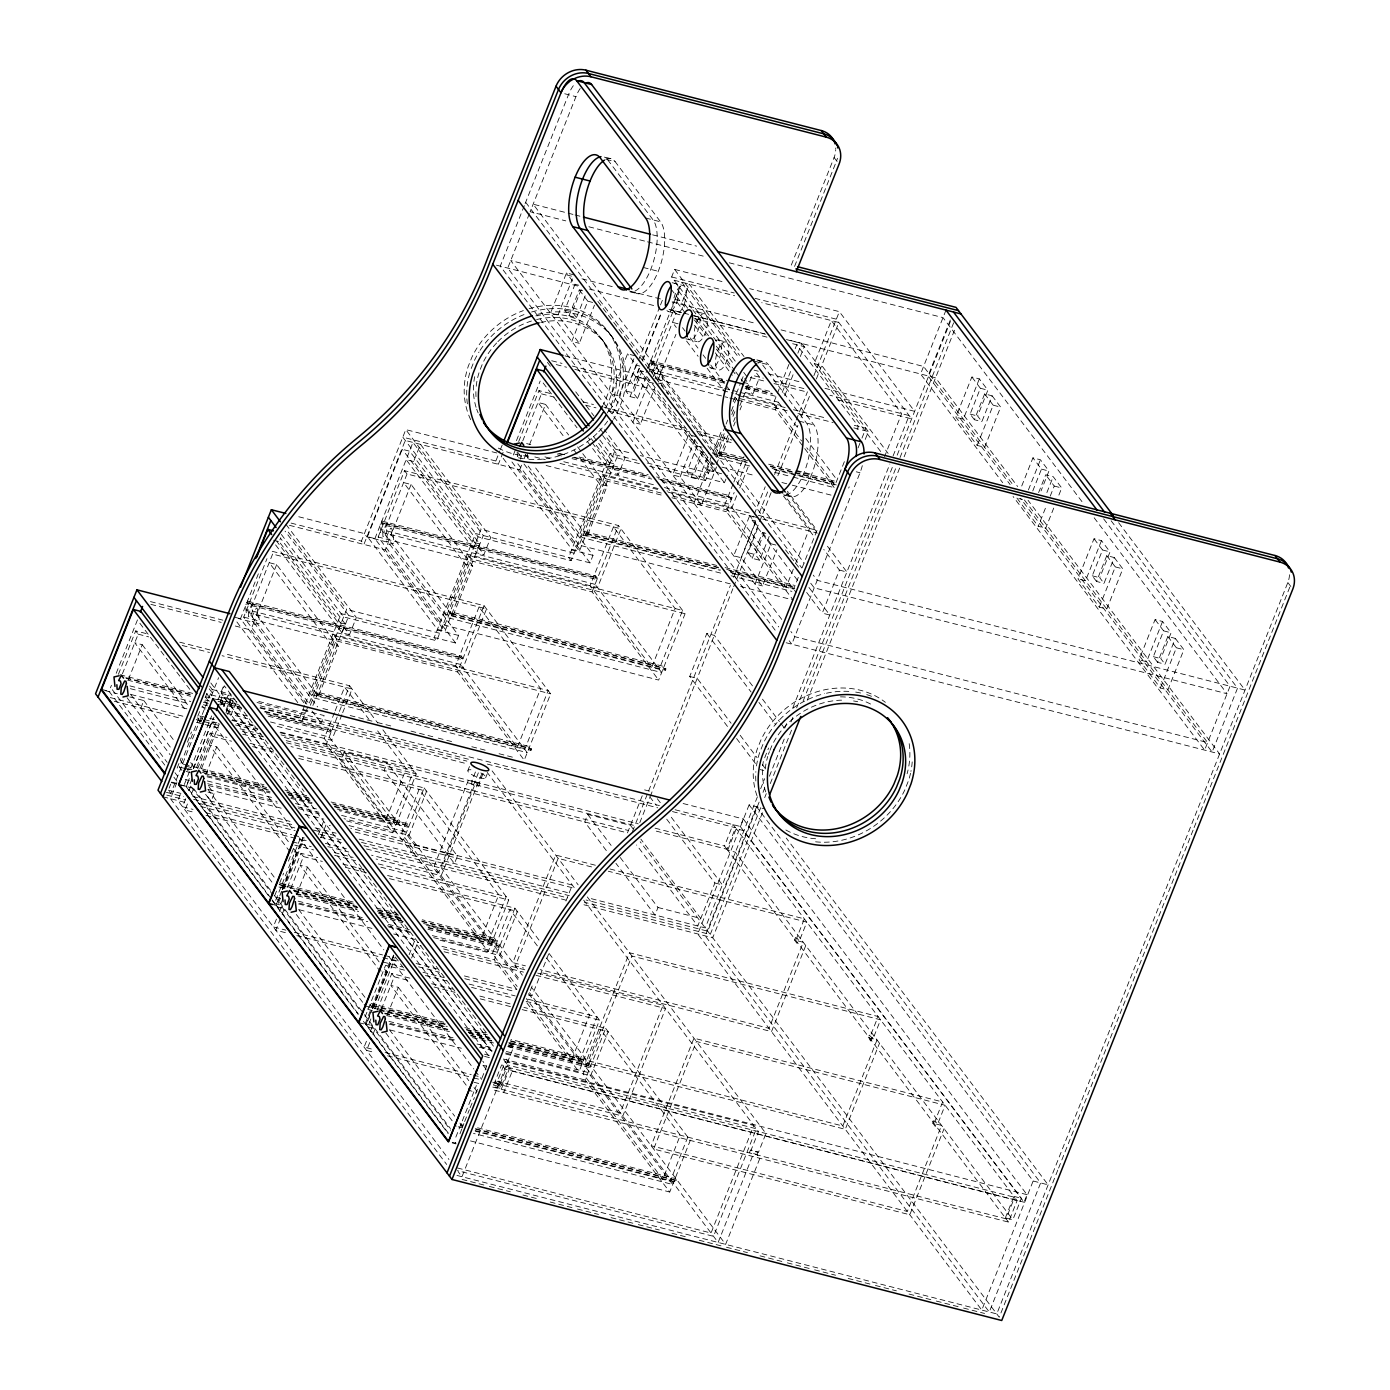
<?xml version="1.0" encoding="UTF-8"?>
<svg xmlns="http://www.w3.org/2000/svg" width="1390" height="1390" viewBox="0 0 1390 1390"><rect width="100%" height="100%" fill="white"/><g stroke="black" fill="none" stroke-linecap="round" stroke-linejoin="round"><path stroke-width="0.75" stroke-dasharray="5 3.75" d="M248.323 612.156L248.532 616.691L250.304 616.743L252.493 611.2L251.885 608.507L250.078 607.986L252.824 602.652L254.995 605.536M382.737 532.057L382.962 536.575L384.735 536.627L386.924 531.102L386.316 528.391L384.509 527.887L387.254 522.553L389.426 525.437M517.167 451.941L517.393 456.476L519.148 456.528M660.198 374.536L661.136 370.47L660.615 368.315L659.346 368.107L654.968 378.931M520.572 459.082L521.511 455.138M164.802 765.125L109.046 691.299L111.426 685.305M116.204 673.316L137.662 619.401M118.428 674.272L135.699 630.886L148.278 634.118M122.407 673.803L138.183 634.17L135.699 630.886M128.349 679.606L142.232 644.699L134.761 642.771L186.121 710.794M140.824 708.066L143.813 700.543L129.548 696.876M209.612 686.069L212.201 689.492L170.831 793.481L168.346 790.18L170.744 784.151M177.138 768.114L181.134 758.036M187.476 742.156L191.525 731.922M197.797 716.197L200.977 708.205M205.129 697.763L206.728 693.732L235.674 701.168M214.494 719.551L199.812 715.798L179.414 767.072L189.891 769.747M304.01 702.853L240.487 618.724L259.461 571.047M176.86 782.553L170.449 798.694L446.676 1164.455M200.942 722.053L203.357 716.006M211.384 695.834L218.595 677.677M334.243 635.682L548.164 690.569L524.76 749.366L310.839 694.496L334.243 635.682L336.728 638.983L310.335 705.303L243.719 617.108L267.002 558.624M286.027 524.447L356.344 617.525L349.481 634.744L279.182 541.648L280.711 537.826M180.335 794.559L177.937 800.605L448.953 1159.486M184.349 784.464L211.645 715.902M218.056 699.761L224.485 683.637M491.991 1051.778L221.305 693.349L224.311 685.809L304.08 791.449M189.318 778.504L186.104 786.584L270.841 898.774M193.279 768.566L213.191 718.543M270.894 898.183L186.416 786.34L189.561 778.435M193.488 768.566L213.921 717.223M220.385 701.464L221.913 697.641L210.185 682.125M276.662 564.601L256.698 614.797L318.327 696.407L338.309 646.211L276.662 564.601L269.173 562.672L330.82 644.3L338.309 646.211M220.819 705.095L223.929 697.276L231.418 699.205L493.433 1046.149M306.842 704.139L250.86 630L253.849 622.477L238.298 618.481M191.924 779.078L189.666 784.725L272.961 895.021M196.65 767.176L210.22 733.086L226.987 737.395M185.739 798.711L182.559 806.721L193.054 809.414M188.918 790.702L191.316 784.707M197.675 768.705L216.788 720.663M223.564 706.693L228.221 694.965L230.705 698.249L234.91 699.344M199.865 768.653L212.705 736.387L210.22 733.086M187.424 804.011L185.044 810.005L195.538 812.698M191.403 794.003L193.801 787.991M201.62 768.322L219.273 723.964L211.784 722.036L293.916 830.786M226.049 709.995L230.705 698.249M225.979 712.879L231.418 699.205M227.56 714.338L232.842 701.081L237.012 702.159M205.772 774.508L216.771 746.899L209.282 744.988L288.911 850.419L296.383 852.348L282.274 887.845L279.651 884.388M230.81 715.728L235.327 704.365M208.917 786.74L214.112 793.638L211.124 801.161L205.911 794.263M524.013 463.999L593.009 555.357L590.02 562.88L519.721 469.803L405.272 440.439L363.902 544.411L361.417 541.127L405.793 429.614L496.769 452.966M367.429 536.696L402.214 449.283L409.685 451.211L479.706 543.924L444.922 631.338L437.433 629.409L367.429 536.696L374.9 538.625L444.922 631.338M304.549 705.616L299.771 717.605L302.256 720.906L308.615 704.904M305.348 703.618L341.141 613.633L455.59 642.997L458.596 635.456L388.279 542.378L366.891 536.888L364.406 533.586L296.174 516.09M309.414 702.906L346.631 609.393L286.931 530.337M374.9 538.625L412.969 442.42L483.286 535.497L476.423 552.716L483.911 554.627L490.757 537.426L420.458 444.331L413.612 461.549L483.911 554.627M378.149 537.009L404.542 470.671L618.463 525.542L685.079 613.755L658.669 680.075L444.765 625.205L378.149 537.009L592.071 591.879L658.669 680.075M312.872 705.477L345.276 624.023L280.45 538.173M317.059 695.486L317.58 694.201L315.721 691.751L529.642 746.621L531.484 749.071L530.98 750.357L317.059 695.486L315.217 693.054L529.121 747.924L530.98 750.357M349.481 634.744L341.992 632.815L348.855 615.614L285.054 531.136M407.027 473.973L383.64 532.77L597.544 587.64L620.948 528.843L407.027 473.973L404.542 470.671M411.092 484.484L391.129 534.681L452.758 616.309L472.739 566.112L411.092 484.484L403.604 482.573L465.25 564.184L472.739 566.112M455.59 642.997L385.291 549.901L388.279 542.378M524.325 205.65L500.244 266.15L776.471 631.929M525.125 203.635L568.475 94.711A24.117 9.678 -75.6 0 1 575.286 83.417M260.486 707.527L321.16 723.095L324.165 715.572L302.759 710.082L305.261 713.365L255.621 700.647M529.399 213.626L507.732 268.079L778.747 626.942M580.186 88.491A24.117 9.678 -75.6 0 0 575.947 96.64L530.146 211.732L565.782 220.871M471.21 368.489L474.251 360.827A81.975 71.516 -37.1 0 1 479.029 352.017M334.399 712.757L324.2 738.403L385.847 820.013L406.245 768.74L375.422 727.943M335.181 710.794L344.598 687.129L368.993 719.429M268.166 716.163L331.081 732.287L329.239 729.854L329.743 728.551L331.602 731.001L266.585 714.321M382.91 729.854L416.218 773.952L392.814 832.749L326.198 744.553L338.621 713.365M339.403 711.385L349.602 685.757L223.773 653.474M341.888 714.686L331.689 740.314L275.064 725.789M342.67 712.705L352.087 689.04L222.07 655.698M276.523 891.094L274.264 896.741L280.554 898.357M279.651 883.206L283.647 873.181M288.425 861.157L290.823 855.128M291.622 853.13L294.02 847.118M281.597 891.251L276.089 905.064L272.197 899.903M282.379 889.27L302.812 837.927M358.238 1013.849L276.367 905.446L279.512 897.54M282.656 889.652L303.089 838.309M280.102 898.722L276.888 906.784L284.377 908.695L281.267 916.531M284.116 888.627L302.568 842.236M282.691 899.278L280.45 904.925L359.836 1010.044M287.435 887.376L300.987 853.286L317.771 857.595M276.436 919.103L273.326 926.922L285.923 930.153M279.546 911.284L281.892 905.411L274.403 903.483L300.084 838.952L306.182 840.516M344.355 751.99L341.367 759.513L411.666 852.609L414.654 845.068L344.355 751.99L387.132 762.954L457.449 856.049L454.443 863.572L384.144 770.494L387.132 762.954M290.719 888.662L303.472 856.587L300.987 853.286M280.485 918.477L275.811 930.205L286.305 932.898M318.345 834.539L323.627 821.282M296.557 894.726L307.538 867.117L300.049 865.188L379.679 970.637L387.167 972.548L373.041 1008.045L370.435 1004.588M320.829 837.822L326.111 824.565L330.281 825.643M573.983 274.907L566.495 272.979L550.492 313.202L557.981 315.13L579.283 343.33L594.486 305.122M503.093 452.306L498.332 464.312L495.848 461.011L499.827 451.02M500.609 449.022L502.207 445.026M557.981 315.13L572.385 278.921M585.19 295.809L576.485 317.65L569.014 315.721L564.74 310.092L575.026 284.272L566.495 272.979M468.673 555.583L445.269 614.38L659.19 669.25L682.577 610.453L468.673 555.583L471.158 558.867L685.079 613.755M281.336 534.438L343.625 616.917L436.686 640.79L481.062 529.295L405.793 429.614M516.455 440.63L540.171 381.034M444.765 625.205L471.158 558.867M513.327 455.017L515.586 449.37M518.696 441.534L538.972 390.573L551.552 393.804M569.014 315.721L579.283 289.919L584.895 291.344M451.489 615.388L452.011 614.102L450.151 611.652L664.072 666.522L665.914 668.972L665.393 670.258L451.489 615.388L449.648 612.938L663.551 667.808L665.393 670.258M576.485 317.65L572.228 312.003L581.715 288.182M522.744 440.908L541.457 393.857L538.972 390.573M529.538 444.539L545.523 404.386L538.034 402.457L565 438.18M519.721 469.803L521.962 464.156M524.186 458.683L525.785 454.652M579.283 289.919L587.796 301.196L571.794 341.419L579.283 343.33M393.318 821.942L413.733 770.668L283.699 737.308M460.663 657.279L246.76 602.391L248.602 604.841L462.522 659.711L460.663 657.279L461.185 655.976L247.264 601.106L249.123 603.555L463.026 658.426L461.185 655.976M484.033 605.658L550.649 693.853L524.239 760.174L457.64 671.978L484.033 605.658L270.112 550.77M337.162 809.032L408.469 827.328L406.61 824.878L407.131 823.592L332.94 804.428M424.124 787.956L508.723 899.99L488.185 951.611L403.587 839.595L424.124 787.956L296.192 755.152M635.056 355.77L627.568 353.859L611.565 394.065L619.054 395.994L640.356 424.193L654.76 388.001M365.188 1023.7L390.868 959.152L396.967 960.716M393.544 955.052L366.039 1024.169L363.433 1020.729M448.188 1132.954L366.317 1024.552L371.825 1010.721M372.607 1008.758L393.822 955.434M467.978 770.269L469.472 766.498M370.869 1018.922L367.672 1026.984L375.161 1028.913L372.815 1034.768M374.883 1008.827L393.353 962.453M619.054 395.994L634.257 357.786M468.343 780.276L434.097 866.318L520.086 980.193M377.42 1009.574L391.772 973.504L410.641 978.334M366.439 1041.266L364.111 1047.122L374.605 1049.815M370.331 1031.484L372.676 1025.611L362.304 1023.214M646.263 376.673L637.558 398.513L630.07 396.602L625.813 390.955L636.081 365.136L627.568 353.859M639.122 368.211L632.745 384.196L630.261 380.912L659.711 306.929M660.511 304.931L663.69 296.939M735.241 361.139L671.648 276.94L674.636 269.417L724.677 282.24M472.27 781.545L471.245 784.134L478.733 786.045L479.759 783.456L471.853 780.972L475.623 771.52M381.416 1009.053L394.256 976.788L391.772 973.504M369.705 1042.587L366.595 1050.423L374.987 1052.577M478.351 772.84L438.719 872.433L371.53 855.197M642.302 360.219L661.397 312.229M728.013 435.365L713.782 471.123L706.294 469.195L636.273 376.482L639.435 368.541M642.597 360.601L661.571 312.924M630.07 396.602L640.356 370.783L645.968 372.225M409.129 954.739L414.394 941.482L418.581 942.559M637.558 398.513L633.301 392.866L641.989 371.026M481.618 774.143L441.203 875.717L376.099 859.02M483.112 773.431L479.341 782.9L471.853 780.972M387.341 1014.926L398.322 987.317L390.833 985.388L470.463 1090.837L476.075 1092.279M657.626 489.471L603.104 475.484L579.699 534.281L720.211 570.317M411.614 958.023L416.878 944.783L421.066 945.843M495.848 461.011L402.787 437.155L478.056 536.818L571.116 560.691L615.492 449.178L605.102 435.435M724.346 383.119L651.893 364.528L650.051 362.095L650.555 360.792L727.144 380.443M685.392 313.202L674.984 299.423L681.83 282.205L739.115 358.064M713.782 471.123L643.761 378.41L646.923 370.47M647.723 368.472L678.546 290.996L674.81 290.041M485.631 777.827L487.126 774.074M730.184 583.835L579.196 545.106L605.588 478.768L603.104 475.484M749.731 465.963L716.615 457.466L649.999 369.271L673.403 310.457L681.691 312.594M503.145 458.318L571.863 549.311L579.352 551.222L617.699 455.399L602.078 434.705M582.757 453.696L607.169 485.996L587.188 536.193L534.542 466.484M673.403 310.457L675.888 313.758L652.483 372.555L733.225 393.266M640.356 370.783L648.869 382.059L632.867 422.282L640.356 424.193M687.685 308.233L682.473 301.335L689.318 284.133L743.997 356.535M592.626 448.483L610.853 472.617L618.341 474.529L625.187 457.327L604.355 429.736M658.599 378.549L675.957 334.312M595.094 577.163L381.19 522.293L383.032 524.742L596.953 579.613L595.094 577.163L595.615 575.877L381.694 521.007L383.553 523.457L597.457 578.327L595.615 575.877M592.071 591.879L618.463 525.542M696.129 436.634L688.641 434.722L672.638 474.946L680.127 476.857L701.429 505.074L716.632 466.866M423.603 923.516L494.909 941.794L495.413 940.509L493.572 938.059L422.265 919.78M680.127 476.857L695.33 438.649M427.929 929.25L499.236 947.528L497.394 945.096L497.898 943.793L426.608 925.514M707.336 457.536L698.631 479.376L691.143 477.465L686.886 471.818L697.154 445.999L688.641 434.722M516.489 989.089L494.353 959.795L514.908 908.174L384.874 874.814M691.143 477.465L701.429 451.646L708.917 453.574M698.631 479.376L694.375 473.747L703.861 449.908M711.836 455.295L703.062 477.291L705.547 480.593L712.705 462.592M712.618 453.314L722.157 429.302M733.173 401.658L740.297 383.779M741.252 381.312L744.432 373.319M701.429 451.646L709.943 462.922L693.94 503.145L701.429 505.074M725.319 426.07L714.13 454.182L747.247 462.679M726.119 424.054L727.717 420.041M731.296 411.058L737.534 395.368L785.142 407.583M715.885 454.599L726.223 428.607M731.8 414.602L734.98 406.61M791.292 265.108L834.087 157.539A24.117 21.041 -37.1 0 0 835.738 149.755M716.615 457.466L725.98 433.941M732.999 416.305L735.327 410.432M794.576 266.411L836.589 160.84A24.117 21.041 -37.1 0 0 837.44 158.269M733.555 421.465L735.136 417.487M739.88 405.567L752.129 375.3L763.197 378.132M728.812 438.024L721.619 456.094L659.972 374.483M733.607 425.983L735.206 421.969M740.001 409.911L741.6 405.897M455.833 1137.142L476.37 1085.521M745.283 392.501L752.772 394.43L759.618 377.211L754.405 370.313M459.968 1133.806L463.843 1123.537M464.625 1121.556L469.351 1109.707M470.133 1107.726L474.424 1097.509M475.641 1093.913L477.986 1087.988M481.913 1078.119L486.639 1066.269L482.73 1061.109M633.076 828.822L630.469 825.382L587.675 814.401L584.686 821.924L608.125 852.956M647.219 462.974L724.451 482.782L727.439 475.258M530.285 990.636L532.665 984.659M565.956 901.015L572.298 885.065L350.784 828.249M493.815 1084.495L501.599 1064.948L509.088 1066.86L500.522 1088.37L493.033 1086.459M733.069 484.05L724.485 505.613L786.132 587.24L794.715 565.678M733.851 482.087L743.98 456.615M662.161 481.757L731.366 499.514L729.524 497.064L730.045 495.778L656.636 476.944M493.363 1085.017L500.383 1086.824L501.408 1084.235L497.637 1080.621L505.178 1061.682L753.849 1125.483L711.037 1233.034L456.98 1167.861M548.616 954.096L531.97 995.918L527.783 994.84M500.383 1086.824L497.898 1083.522L498.923 1080.951L497.637 1080.621M740.679 586.528L793.099 599.976L726.501 511.763L734.163 492.477M737.291 484.641L746.656 461.115M509.435 1042.483L513.344 1047.66L461.984 1176.739L458.075 1171.562M500.122 1083.905L507.663 1064.983L756.334 1128.767L713.539 1236.335L457.38 1170.623M736.648 495.778L731.974 507.541L666.957 490.861M739.775 487.942L749.141 464.416M788.947 364.354L773.344 403.552L801.596 440.96M795.184 348.682L796.748 344.755L858.395 426.382L856.831 430.292M509.8 1067.798L501.234 1089.308L503.719 1092.61L512.284 1071.099L509.8 1067.798L1014.631 1197.311L1017.115 1200.595L1008.549 1222.105L491.052 1089.291M834.139 487.543L775.359 409.72L778.348 402.197L732.808 390.503M782.257 392.397L790.841 370.835M797.86 353.182L801.752 343.382L787.261 339.664M784.742 395.681L794.09 372.155M800.345 356.483L804.237 346.683L789.746 342.965M757.202 517.514L749.714 515.586L733.712 555.809L741.2 557.72L762.502 585.937L776.906 549.745M642.25 795.758L627.463 832.905L290.996 746.586M727.474 726.466L689.718 676.461L706.85 633.44L714.338 635.369L753.397 687.077M797.547 580.36L751.973 520.034L753.536 516.107M754.318 514.161L765.212 486.778M880.635 451.507L814.227 363.589L831.359 320.569L901.658 413.647L884.544 456.684M741.2 557.72L755.604 521.528M632.467 831.533L730.393 585.451M733.607 577.389L756.091 520.903M759.305 512.841L768.131 490.653M774.543 474.511L795.428 422.056M796.227 420.041L807.468 391.806M813.88 375.665L839.351 311.655L749.697 288.668M639.765 822.724L649.738 797.669M650.207 796.505L732.895 588.735M733.694 586.719L771.137 492.616M777.844 475.78L797.912 425.357M801.109 417.295L809.953 395.09M816.364 378.966L838.848 322.48L761.703 302.69M769.191 536.418L759.705 560.257L752.216 558.328L747.959 552.681L758.228 526.88L749.714 515.586M752.216 558.328L762.485 532.509L768.114 533.951M759.705 560.257L755.448 554.61L764.135 532.77M762.485 532.509L771.016 543.803L755.013 584.009L762.502 585.937M505.56 1052.995L578.952 1071.812L599.507 1020.19L548.72 952.949M510.182 1042.639L585.677 1061.995L586.198 1060.709L584.356 1058.259L510.947 1039.442M508.219 1046.757L590.02 1067.746L588.178 1065.296L588.682 1064.01L508.983 1043.56M605.675 1028.374L690.291 1140.391L669.737 1192.029L585.138 1079.995L605.675 1028.374L523.891 1007.385M620.235 857.508L657.991 907.496L654.985 915.02L615.926 863.312M795.48 563.715L809.519 528.426L783.838 494.423M798.294 577.389L793.62 589.151L730.706 573.01M802.186 567.589L817.007 530.355L787.47 491.243M844.356 461.654L834.99 485.18L806.739 447.771M858.082 447.893L861.192 440.057M861.974 438.093L865.883 428.294L853.46 425.114M865.24 439.431L868.368 431.595L801.752 343.382M848.699 488.099L849.203 486.813M862.304 465.65A24.117 9.678 -75.6 0 1 860.01 472.756L791.779 644.196L789.173 640.755M726.987 849.273L724.503 845.989L733.051 824.478L735.536 827.762L726.987 849.273L653.37 830.386M727.7 850.211L736.248 828.701L743.737 830.629L1021.407 1198.284L1012.841 1219.794L1005.352 1217.883L727.7 850.211L735.188 852.139L1012.841 1219.794M666.731 819.197L714.894 882.98L697.78 926.001L636.585 844.981M764.691 757.828L768.583 748.046M808.945 587.449L829.778 615.04L822.289 613.112L839.404 570.091L823.784 549.415M768.375 754.37L769.452 751.677M769.991 750.322L771.606 746.274A72.332 63.106 -37.1 0 1 842.948 700.143M743.25 818.936L1027.019 1194.688L1024.03 1202.211L740.262 826.477L743.25 818.936L682.334 803.316M749.106 804.88L697.745 933.958L981.792 1310.075L1033.152 1180.996L749.106 804.88L764.083 808.719M945.999 310.109L920.58 373.98L1002.677 482.678M757.428 796.8L705.251 927.912L587.814 897.784M760.643 788.738L764.656 778.661M784.725 728.221L787.939 720.159M792.752 708.049L889.878 463.982M893.092 455.92L909.147 415.575L829.917 395.246M950.308 320.013L928.068 375.908L1010.148 484.606M759.114 802.117L707.753 931.213L586.041 899.99M763.006 792.352L764.743 787.991M769.417 776.245L784.811 737.569M791.032 721.914L792.839 717.396M796.644 707.84L893.162 465.25M897.176 455.173L950.395 321.455M760.678 807.712L710.238 934.497L584.339 902.197M764.691 797.651L766.29 793.638M770.286 783.578L791.918 729.229M803.125 701.064L896.029 467.613M900.025 457.553L953.679 322.723M762.467 812.75L712.722 937.798L580.516 903.882M807.208 700.334L900.112 466.884M904.108 456.824L955.417 327.918M992.13 395.82L1000.644 407.096L984.641 447.319L977.153 445.408L955.851 417.191L971.853 376.968L979.342 378.897L987.873 390.173L977.604 415.992L981.861 421.639L992.13 395.82L984.641 393.891L974.373 419.711L981.861 421.639M979.342 378.897L963.34 419.12L955.851 417.191M974.373 419.711L970.116 414.064L980.384 388.262L971.853 376.968M687.789 1137.107L670.241 1181.205L475.206 1131.165M475.137 1130.556L676.461 1182.212L676.982 1180.909L675.123 1178.477L475.901 1127.36M977.153 445.408L993.172 405.185L984.641 393.891M794.489 940.04L795.514 937.451L797.999 940.752L796.974 943.323L794.489 940.04L803.264 942.281L769.018 1028.339L540.154 969.629M805.748 945.582L771.502 1031.623L540.536 972.375M756.959 1154.465L757.984 1151.876L750.513 1149.964L749.471 1152.536L756.959 1154.465L759.878 1158.322L725.632 1244.363L531.484 987.282M587.292 896.932L765.959 1133.51L758.419 1152.449L750.93 1150.52L758.471 1131.599L583.713 900.199M752.39 1156.393L718.144 1242.452L529.486 992.634M1021.737 485.996L1032.926 457.849L1040.415 459.76L1048.946 471.036L1041.041 490.896M1028.409 489.923L1040.415 459.76M1032.77 490.965L1041.457 469.125L1032.926 457.849M1038.608 492.633L1045.714 474.772L1053.203 476.683L1061.717 487.977L1058.52 496.022M1046.879 492.564L1053.203 476.683M1053.724 508.08L1045.714 528.183L1038.226 526.271L1046.236 506.151M1050.232 496.108L1054.228 486.048L1045.714 474.772M871.773 1038.417L870.748 1041.006L868.264 1037.705L869.289 1035.133L873.059 1038.747L880.582 1019.826L631.911 956.025L589.117 1063.593L845.276 1129.306L879.505 1043.247M1114.276 557.546L1122.79 568.84L1106.788 609.063L1099.299 607.135L1077.997 578.918L1093.999 538.712L1101.488 540.623L1110.019 551.917L1099.733 577.719L1104.007 583.366L1114.276 557.546L1106.788 555.635L1096.519 581.454L1104.007 583.366M1101.488 540.623L1085.486 580.846L1077.997 578.918M1096.519 581.454L1092.245 575.808L1102.531 549.988L1093.999 538.712M1099.299 607.135L1115.301 566.911L1106.788 555.635M932.794 1123.155L933.819 1120.583L936.304 1123.867L935.279 1126.456L932.794 1123.155L941.569 1125.414L907.323 1211.455L651.163 1145.742L693.957 1038.191L942.629 1101.975L935.105 1120.913L937.59 1124.197L945.113 1105.276L696.442 1041.475L653.648 1149.044L909.807 1214.756L944.053 1128.697M1175.349 638.427L1183.863 649.703L1167.861 689.927L1160.372 687.998L1139.07 659.798L1155.073 619.575L1162.561 621.486L1171.075 632.78L1160.806 658.599L1165.063 664.229L1175.349 638.427L1167.861 636.498L1157.592 662.318L1165.063 664.229M1162.561 621.486L1146.559 661.709L1139.07 659.798M1157.592 662.318L1153.318 656.671L1163.604 630.851L1155.073 619.575M1160.372 687.998L1176.374 647.792L1167.861 636.498M1005.352 1217.883L1013.918 1196.373L736.248 828.701M1008.549 1222.105L1006.065 1218.822L1014.631 1197.311M1289.468 574.73A24.117 21.041 -37.1 0 1 1287.835 582.514L996.769 1313.915L456.372 1175.297M1057.79 1170.119L999.254 1317.216L640.164 841.715M1058.589 1168.104L1193.298 829.604M1194.097 827.589L1290.32 585.798A24.117 21.041 -37.1 0 0 1290.928 584.095M653.091 376.777L654.794 374.605L654.69 369.514L657.07 368.35L657.609 365.587L655.854 363.259L654.481 364.927M388.818 544.341L394.048 543.073L393.057 533.708M254.387 624.44L259.617 623.172L258.627 613.807M657.661 384.109L662.908 382.858L661.901 373.476M385.047 523.092L379.852 524.273L380.808 533.725M250.617 603.191L245.422 604.372L246.378 613.841M653.908 362.912L648.713 364.058L649.478 371.651M564.722 93.755L575.947 96.64M610.957 158.686L603.468 156.775A38.572 15.481 -75.6 0 1 605.71 157.8M606.718 158.668A38.572 15.481 -75.6 0 1 607.656 159.746L615.145 161.657L660.58 221.844A38.572 15.481 -75.6 0 1 658.252 271.311A38.572 15.481 -75.6 0 1 633.197 290.684M645.62 218.004L660.58 221.844M572.975 214.408L533.152 204.191L804.167 563.072M575.06 214.946L581.35 216.562M652.605 234.84L696.616 246.134M588.839 226.779L645.412 241.287M647.514 241.825L706.19 256.889M729.246 262.797L943.011 317.632L1083.731 503.962M643.275 267.453L658.252 271.311M671.648 276.94L734.198 292.977M755.048 298.329L836.363 319.196L911.631 418.859L834.486 399.069M674.133 280.224L734.598 295.74M672.187 282.709L683.411 285.593A14.473 5.803 -75.6 0 1 682.334 308.302A14.473 5.803 -75.6 0 1 672.916 304.653A14.473 5.803 -75.6 0 1 683.411 285.593M674.984 299.423L682.473 301.335M571.499 276.141L510.721 260.538L781.753 619.419M581.976 278.817L615.509 287.435M630.174 291.188L663.708 299.788M672.1 301.943L755.917 323.453M781.076 329.899L923.568 366.456L1013.484 485.51M629.879 291.726L637.367 293.637M697.224 311.881L704.713 313.793A14.473 5.803 -75.6 0 1 703.653 336.519A14.473 5.803 -75.6 0 1 694.218 332.853A14.473 5.803 -75.6 0 1 704.713 313.793M575.026 284.272L578.761 285.228M980.384 388.262L987.873 390.173M683.758 313.115L764.483 333.826M496.491 265.195L578.987 286.357M589.464 289.051L654.429 305.713M669.094 309.466L681.673 312.698M694.253 315.93L765.49 334.208M786.462 339.577L935.557 377.819L1017.636 486.517M668.208 311.516L675.696 313.445M675.888 313.758L680.023 314.818M694.514 318.536L766.967 337.127M678.077 323.801L672.465 322.358L676.322 327.467M587.796 301.196L595.285 303.124M993.172 405.185L1000.644 407.096M814.227 363.589L821.716 365.501L888.123 453.418M718.526 340.081L726.014 342.01A14.473 5.803 -75.6 0 1 724.955 364.719A14.473 5.803 -75.6 0 1 715.52 361.07A14.473 5.803 -75.6 0 1 726.014 342.01M685.774 338.76L696.998 341.645M564.74 310.092L572.228 312.003M970.116 414.064L977.604 415.992M756.855 359.888L764.344 361.8M753.554 360.931L768.531 364.771L813.967 424.94A38.572 15.481 -75.6 0 1 811.638 474.407A38.572 15.481 -75.6 0 1 786.584 493.78M754.092 370.157L758.262 371.217M768.687 373.893L799.962 381.92M824.982 388.331L914.62 411.336L839.351 311.655M773.622 380.808L806.982 389.374M763.597 380.895L746.917 376.62L743.024 371.46M774.022 383.57L807.382 392.119M710.811 367.933L718.3 369.862M742.955 382.267L748.567 383.709L744.675 378.567M747.855 385.76L772.701 392.119M650.051 362.095L724.572 381.208M745.266 386.507L772.18 393.422M724.85 381.833L652.397 363.242L650.555 360.792M745.561 387.132L772.475 394.048M745.04 388.435L778.174 396.932M636.081 365.136L639.834 366.091M1041.457 469.125L1048.946 471.036M649.999 369.271L722.452 387.845M724.538 388.383L730.74 389.982M735.293 393.804L741.513 395.386M743.581 395.924L780.832 405.48M793.429 409.72L826.546 418.216M740.019 398.669L787.626 410.884M797.982 413.542L833.166 422.56M853.877 427.877L868.368 431.595M565.035 355.875L633.267 373.389L635.751 376.673L649.356 380.165M657.366 379.453L727.752 397.505M729.82 398.027L736.022 399.625M738.09 400.164L775.359 409.72M636.273 376.482L643.761 378.41M648.869 382.059L654.481 383.501M1054.228 486.048L1061.717 487.977M799.007 421.101L813.967 424.94M551.691 360.757L562.029 363.416M572.367 366.057L630.261 380.912M556.243 364.58L566.581 367.238M574.852 369.358L654.151 389.687L724.451 482.782M625.813 390.955L633.301 392.866M1018.801 498.541L1022.536 499.497M856.257 471.801L860.01 472.756M583.018 401.866L593.495 404.56M603.99 407.253L685.774 428.224M696.268 430.917L731.922 440.057M541.457 393.857L554.037 397.088M585.503 405.15L595.997 407.843M608.577 411.075L690.361 432.064M700.855 434.74L732.304 442.819M796.661 470.567L811.638 474.407M697.154 445.999L702.784 447.441M743.859 457.814L719.012 451.437L720.854 453.887L747.768 460.785M768.687 464.191L793.534 470.567M795.601 471.088L834.938 481.183M1102.531 549.988L1110.019 551.917M745.405 459.638L718.491 452.74L720.35 455.173L747.264 462.088M770.251 466.015L793.03 471.853M795.097 472.374L836.502 483.008M770.547 466.64L793.308 472.478M795.375 473L834.712 483.095M772.093 468.447L836.276 484.919M774.161 469.577L834.191 484.971M774.577 472.339L791.136 476.579M793.203 477.118L834.608 487.734M709.943 462.922L715.555 464.364M1115.301 566.911L1122.79 568.84M721.897 467.127L755.031 475.623M781.927 482.521L790.215 484.641M792.283 485.18L831.62 495.257M721.619 473.764L706.051 469.768L708.535 473.052L640.303 455.555M615.492 449.178L629.965 452.897M785.142 495.309L790.754 496.751M686.886 471.818L694.375 473.747M1092.245 575.808L1099.733 577.719M636.881 460.316L610.001 453.418L568.632 557.407L571.116 560.691M639.365 463.617L612.486 456.719L599.507 439.535M649.703 466.258L705.547 480.593M526.619 443.584L530.806 444.661M579.039 457.032L648.244 474.789M559.649 453.488L565.939 455.103M574.331 457.258L649.842 476.614M658.217 478.768L729.524 497.064M557.824 453.574L564.114 455.173M572.506 457.327L650.103 477.239M660.58 479.932L731.887 498.211L730.045 495.778M557.303 454.86L561.508 455.937M571.985 458.63L651.684 479.064M544.932 456.893L551.222 458.509M563.819 461.741L656.08 485.405M664.472 487.56L729.489 504.24L796.105 592.453M534.837 456.963L545.332 459.656M560.014 463.426L658.582 488.707M668.121 492.164L749.905 513.136M758.297 515.29L817.007 530.355M605.588 478.768L662.213 493.294M672.691 495.987L754.492 516.976M762.867 519.113L817.407 533.1M546.131 465.511L663.586 495.639M671.961 497.776L726.501 511.763M751.973 520.034L755.726 520.989M607.169 485.996L599.681 484.085L579.126 456.876M1163.604 630.851L1171.075 632.78M771.016 543.803L778.504 545.714M1176.374 647.792L1183.863 649.703M839.404 570.091L846.892 572.02L826.06 544.428M413.612 461.549L406.123 459.621L476.423 552.716M747.959 552.681L755.448 554.61M1153.318 656.671L1160.806 658.599M716.701 565.435L584.582 531.553L586.424 533.986L718.561 567.885M725.094 567.589L794.298 585.346M718.283 567.276L584.078 532.839L585.92 535.289L720.142 569.709M726.675 569.414L793.794 586.632M729.038 570.578L794.055 587.258M730.619 572.402L797.738 589.621M720.593 573.08L582.184 537.565L527.331 464.938M731.088 575.773L791.9 591.375M593.009 555.357L571.62 549.867L574.105 553.168L481.062 529.295M590.02 562.88L475.571 533.534L434.201 637.506L436.686 640.79M479.706 543.924L472.218 541.996L402.214 449.283M786.167 642.753L1219.603 753.953L1028.061 500.33M291.101 523.092L361.417 541.127M289.45 525.316L385.291 549.901M273.569 540.206L279.182 541.648M452.011 614.102L665.914 668.972M689.718 676.461L697.207 678.389L731.053 723.217M458.596 635.456L437.19 629.983L439.674 633.267L346.631 609.393M345.276 624.023L337.787 622.112L276.853 541.405M336.728 638.983L550.649 693.853M243.719 617.108L457.64 671.978M234.858 617.282L240.487 618.724M150.468 601.592L222.852 620.166M150.885 604.355L221.201 622.39M235.31 626.021L250.86 630M760.035 769.556L763.77 770.512M179.727 642.18L211.193 650.242M138.183 634.17L148.661 636.863M182.212 645.464L209.473 652.466M317.58 694.201L531.484 749.071M644.595 789.885L652.084 791.796M322.914 708.535L331.307 710.69M350.176 715.537L375.352 721.983M377.437 722.522L392.119 726.292M411.006 731.123L436.165 737.586M438.267 738.125L452.949 741.895M471.818 746.725L486.5 750.496M499.08 753.728L513.761 757.498M303.003 709.508L310.491 711.437M212.201 689.492L230.81 694.27M221.305 693.349L231.817 696.043M257.028 702.506L659.433 805.592M675.123 809.762L740.262 826.477M260.156 705.807L468.395 759.235M487.334 764.083L657.713 807.799M672.447 811.569L735.536 827.762M259.999 708.049L466.884 761.112M217.483 699.153L238.159 704.452M265.038 711.35L302.256 720.906M120.026 674.758L193.436 693.593M206.015 696.824L210.22 697.902M212.305 698.423L237.482 704.886M264.587 711.871L467.283 763.875M125.812 677.66L192.915 694.878M218.091 701.342L239.063 706.711M266.324 713.713L329.239 729.854M126.073 678.285L191.09 694.965M220.454 702.489L241.426 707.875M127.654 680.11L190.569 696.251M205.251 700.021L209.456 701.099M219.933 703.774L240.904 709.161M203.374 702.211L208.987 703.653M129.965 685.913L190.795 701.516M203.374 704.747L207.562 705.825M226.431 710.672L247.403 716.041M270.477 721.966L329.204 737.03L395.803 825.226L339.195 810.7M130.365 688.676L189.075 703.74M201.654 706.971L205.859 708.031M226.831 713.418L247.802 718.804M232.286 719.725L253.328 725.111M280.658 732.13L638.253 823.853M655.09 828.179L724.503 845.989M131.164 694.531L187.789 709.056M231.835 720.35L252.806 725.719M280.068 732.721L326.198 744.553M236.873 723.547L257.914 728.951M281.041 734.876L636.533 826.077M101.557 689.37L109.046 691.299M105.101 690.604L117.333 693.749M235.466 724.937L256.438 730.323M204.4 719.62L216.979 722.852M240.053 728.76L261.025 734.146M286.184 740.609L416.218 773.952M110.227 697.572L183.636 716.406M196.216 719.62L219.29 725.545M242.364 731.47L263.336 736.839M286.41 742.764L628.28 830.456M114.328 701.272L181.934 718.613M196.615 722.383L221.775 728.829M242.746 734.215L263.735 739.602M250.061 743.32L273.135 749.227M212.705 736.387L231.574 741.218M252.546 746.604L273.517 751.99M298.676 758.436L426.608 791.257L409.06 835.355L344.042 818.675M714.894 882.98L722.383 884.891L670.31 815.93M595.372 865.24L555.67 855.058L512.858 962.627L525.455 965.859M610.001 868.993L804.341 918.86L796.8 937.781L799.285 941.082L806.826 922.143L608.299 871.217M591.584 866.926L558.154 858.36L515.343 965.911L523.752 968.065M184.297 764.326L263.996 784.777M284.967 790.145L308.024 796.07M331.098 801.995L398.2 819.197L400.059 821.646L399.538 822.932L397.696 820.5L332.679 803.82M185.878 766.151L192.167 767.767M202.662 770.46L263.474 786.062M286.548 791.987L309.605 797.895M202.923 771.085L266.619 787.557M287.591 792.926L309.883 798.52M187.72 768.601L191.924 769.678M202.401 772.371L268.201 789.381M288.39 794.42L310.144 800.136M334.521 806.27L406.61 824.878M204.573 773.518L268.461 789.989M288.46 795.045L309.431 800.414M334.608 806.878L408.973 826.042L407.131 823.592M207.127 775.69L270.042 791.831M291.014 797.2L311.986 802.586M186.086 771.433L190.291 772.51M207.058 776.802L269.973 792.943M290.944 798.329L311.916 803.715M207.353 780.954L274.456 798.173M295.427 803.559L316.399 808.928M341.558 815.391L406.575 832.071L491.174 944.088M207.736 783.717L276.94 801.457M297.912 806.843L318.883 812.229M185.2 779.495L189.388 780.572M208.257 785.42L277.461 803.177M298.433 808.546L319.405 813.932M346.683 820.917L392.814 832.749M208.535 789.555L281.944 808.389M305.018 814.314L323.887 819.144M349.046 825.608L403.587 839.595M171.578 782.084L177.19 783.526M180.804 784.898L186.416 786.34M171.335 782.657L177.451 784.221M179.484 784.742L193.749 788.408M208.013 792.057L214.112 793.638M414.654 845.068L457.449 856.049M657.991 907.496L700.769 918.477L640.877 839.16M355.354 832.071L574.782 888.366L487.212 772.406M168.346 790.18L180.926 793.412M192.793 796.453L289.989 821.386M315.148 827.849L336.119 833.218M359.193 839.143L568.927 892.953M166.383 792.335L183.411 796.696M193.662 799.337L294.576 825.226M313.445 830.056L336.345 835.929M361.522 842.392L569.327 895.699M166.765 795.097L185.652 799.928M198.249 803.159L294.767 827.919M319.943 834.382L340.932 839.769M364.006 845.693L567.554 897.905M162.96 796.765L188.137 803.229M200.733 806.461L295.149 830.681M320.326 837.128L341.315 842.514M366.491 848.977L565.834 900.112M205.65 812.646L291.726 834.73M293.829 835.268L304.323 837.962M325.329 843.348L346.318 848.734M206.033 815.391L306.825 841.245M327.814 846.632L348.803 852.018M292.334 841.819L311.204 846.666M334.278 852.574L353.147 857.422M378.306 863.885L506.238 896.689L488.689 940.804L425.774 924.663M294.819 845.12L313.688 849.95M334.66 855.337L355.632 860.723M380.791 867.169L508.723 899.99M342.93 864.059L363.902 869.428M303.472 856.587L322.358 861.435M345.415 867.343L366.387 872.729M389.461 878.636L517.393 911.458L499.844 955.556L436.929 939.414M353.06 902.023L279.668 883.189L281.51 885.639L354.902 904.456M376.134 907.931L397.106 913.317M279.147 884.474L354.641 903.848M377.715 909.772L398.687 915.141M421.761 921.066L493.068 939.362L494.909 941.794M377.976 910.381L396.845 915.228M422.021 921.674L495.413 940.509M280.988 886.924L285.193 888.001M293.585 890.156L356.5 906.297M377.472 911.666L398.443 917.052M868.264 1037.705L877.02 1039.963L842.792 1126.004L586.632 1060.292L629.427 952.741L878.098 1016.524L870.574 1035.463L873.059 1038.747M278.973 886.994L283.16 888.071M293.655 890.764L358.672 907.444M379.644 912.813L400.615 918.199M294.471 891.615L357.386 907.757M378.358 913.143L399.347 918.512M296.07 893.44L356.882 909.043M379.957 914.968L400.928 920.336M428.19 927.339L497.394 945.096M296.139 894.048L357.143 909.668M382.128 916.114L403.274 921.501M428.259 927.947L499.757 946.243L497.898 943.793M297.912 895.89L358.724 911.493M381.798 917.4L402.77 922.786M298.12 901.154L365.24 918.373M388.296 924.298L409.268 929.667M432.342 935.592L497.359 952.272L519.478 981.566M299.441 903.205L366.543 920.406M387.515 925.792L410.589 931.717M433.663 937.625L488.185 951.611M298.52 903.917L367.724 921.674M388.696 927.043L409.668 932.429M299.319 909.772L372.729 928.59M393.7 933.976L414.672 939.362M441.933 946.347L494.353 959.795M272.631 904.473L276.367 905.446M443.653 948.988L525.159 969.89M537.687 973.122L663.065 1005.283L620.27 1112.834L494.284 1080.516M444.053 951.75L523.457 972.114M536.001 975.328L665.549 1008.567L622.755 1116.135L492.581 1082.74M294.333 932.308L382.511 954.93M384.613 955.469L395.108 958.162M416.114 963.548L437.103 968.934M464.399 975.936L516.889 989.402M296.817 935.592L380.791 957.137M382.893 957.675L397.592 961.446M418.599 966.832L439.588 972.218M464.781 978.682L515.169 991.609M383.101 962.019L401.988 966.867M422.96 972.253L443.931 977.622M469.09 984.085L515.221 995.918M527.818 999.149L597.022 1016.907L579.474 1061.004L508.167 1042.708M404.473 970.151L385.586 965.32L365.049 1016.941L369.236 1018.019M425.444 975.537L446.416 980.923M471.575 987.369L513.518 998.142M526.098 1001.356L599.507 1020.19M431.612 983.72L452.584 989.107M479.845 996.091L511.311 1004.171M394.256 976.788L411.04 981.097M434.097 987.004L455.069 992.39M480.245 998.854L511.694 1006.916M522.188 1009.609L608.16 1031.658L590.611 1075.756L504.639 1053.707M443.844 1022.223L370.435 1003.389L372.294 1005.839L445.686 1024.673M464.816 1027.61L485.788 1032.978M445.426 1024.048L369.931 1004.692L371.773 1007.125L447.267 1026.498M466.397 1029.434L487.369 1034.803M510.443 1040.728L583.835 1059.562L585.677 1061.995M466.658 1030.042L485.527 1034.89M510.703 1041.353L586.198 1060.709M468.239 1031.884L489.211 1037.253M365.553 1006.117L378.132 1009.348M380.235 1009.887L447.354 1027.106M468.326 1032.492L489.297 1037.861M378.966 1010.2L446.068 1027.419M469.142 1033.343L490.114 1038.712M384.752 1013.102L447.667 1029.243M470.724 1035.168L491.695 1040.554M508.479 1044.846L588.178 1065.296M372.242 1010.495L368.037 1009.418L364.145 1004.24M384.822 1013.727L447.928 1029.868M470.81 1035.776L491.956 1041.162M508.549 1045.454L590.524 1066.443L588.682 1064.01M507.732 1046.218L513.344 1047.66M1033.152 1180.996L1048.13 1184.853L786.236 838.048M386.594 1015.551L449.509 1031.693M472.583 1037.618L493.554 1042.986M388.905 1021.355L456.007 1038.573M476.978 1043.96L493.763 1048.269M506.342 1051.483L588.126 1072.472L672.725 1184.489L473.503 1133.389M390.208 1023.405L457.327 1040.623M480.384 1046.531L490.878 1049.224M389.287 1024.117L456.407 1041.336M479.463 1047.243L492.06 1050.475M390.104 1029.973L461.411 1048.251M484.467 1054.176L490.757 1055.792M503.354 1059.024L585.138 1079.995M358.829 1022.623L366.317 1024.552M1027.019 1194.688L508.08 1061.56L504.153 1056.365M484.589 1056.4L490.201 1057.842L220.35 700.525M1013.918 1196.373L1021.407 1198.284M1024.03 1202.211L505.074 1069.101L501.147 1063.906M512.284 1071.099L1017.115 1200.595M482.886 1065.296L486.639 1066.269M385.099 1052.508L471.193 1074.592M473.295 1075.13L481.687 1077.285M492.633 1082.185L497.898 1083.522M387.584 1055.809L471.575 1077.354M473.677 1077.893L482.069 1080.047M473.886 1082.237L480.176 1083.835M492.755 1087.067L1006.065 1218.822M475.38 1128.645L674.619 1179.763L676.461 1182.212M475.641 1129.271L676.982 1180.909M458.214 1126.803L462.627 1127.95M470.498 1140.912L669.737 1192.029M452.236 1142.319L455.99 1143.275L453.383 1139.835M452.219 1142.928L455.955 1143.9L453.349 1140.443M462.088 1179.415L487.264 1185.879M489.367 1186.417L510.356 1191.786M522.935 1195.018L537.635 1198.788M550.214 1202.02L575.391 1208.483M577.493 1209.022L598.482 1214.391M611.061 1217.623L636.255 1224.086M638.34 1224.625L659.329 1230.011M671.926 1233.243L686.608 1237.013M699.187 1240.227L724.381 1246.691M726.466 1247.23L747.455 1252.616M760.052 1255.848L785.228 1262.311M787.331 1262.85L812.507 1269.296M814.61 1269.835L835.581 1275.221M848.178 1278.452L873.354 1284.916M875.457 1285.455L896.428 1290.841M909.025 1294.055L934.202 1300.519M936.304 1301.057L961.48 1307.521M963.583 1308.06L984.572 1313.446M1287.835 582.514L1292.804 589.099M1118.637 522.709L1245.023 690.066L817.198 580.325L813.289 575.147M1111.149 520.798L1237.534 688.154L1212.115 752.025L1020.573 498.402M834.087 157.539L839.074 164.124M1103.66 518.87L1230.046 686.226L1204.626 750.114L1013.084 496.491M1094.156 517.775L1227.057 693.749L814.21 587.848L810.301 582.671M1024.413 499.983L1207.632 742.573L794.785 636.672L790.875 631.494M1016.924 498.054L1038.226 526.271M607.656 159.746L653.091 219.915A38.572 15.481 -75.6 0 1 653.213 262.38A38.572 15.481 -75.6 0 1 631.095 291.9M778.348 402.197L799.25 429.858M805.783 438.51L837.336 480.297M674.636 269.417L739.532 355.336M678.546 290.996L691.508 308.163M692.811 309.883L712.253 335.633M713.557 337.353L733.017 363.103M695.486 318.571L708.5 335.807M716.319 346.162L734.545 370.296M735.849 372.016L739.758 377.194M741.061 378.914L744.953 384.074M746.256 385.812L752.772 394.43M671.057 289.085L685.322 307.972M694.409 319.978L706.068 335.442M716.441 349.168L730.706 368.055M732.009 369.775L735.901 374.918M694.514 325.277L703.618 337.336M715.346 352.852L732.269 375.265M682.525 327.675L685.096 331.081M690.222 337.892L697.936 348.091M703.062 354.884L705.634 358.29M710.776 365.084L730.028 390.59M735.171 397.401L739.028 402.492M686.591 341.071L698.145 356.361M707.145 368.263L725.111 392.084M787.001 492.72L816.955 532.37M783.421 495.969L814.662 537.339M525.663 202.28L801.891 568.041M597.909 301.439L668.277 394.604M785.541 549.884L798.572 567.137M647.01 376.794L713.626 464.99M806.652 592.435L822.289 613.112M608.82 332.54L613.789 339.125M601.019 338.222L605.988 344.807M575.721 391.806L593.947 415.94M599.907 428.572L603.799 433.715M547.399 362.304L551.309 367.481M593.391 436.338L614.137 463.826L606.648 461.897L588.491 437.867M591.011 438.337L594.903 443.497M596.206 445.217L618.341 474.529M543.16 382.962L577.006 427.79M587.431 441.586L591.323 446.746M545.523 404.386L568.632 435.001M577.632 446.902L581.489 451.993M762.502 699.153L779.425 721.566M780.728 723.286L784.638 728.447M574 450.082L577.84 455.173M706.85 633.44L751.104 692.064M758.923 702.402L775.846 724.816M740.175 735.275L757.098 757.689M762.311 764.587L764.917 768.027M525.542 454.582L528.113 457.988M736.596 738.524L757.428 766.116M518.07 452.654L523.196 459.464M517.81 463.808L579.196 545.106M511.937 461.949L579.352 551.222M657.279 798.694L661.188 803.872M649.79 796.783L656.306 805.401M587.675 814.401L611.114 845.433M492.095 770.877L578.153 884.857M478.733 786.045L475.832 782.188L441.586 868.246L522.362 975.207M275.602 544.897L341.992 632.815M349.602 685.757L377.767 723.061M514.908 908.174L540.884 942.576M537.322 945.843L509.904 909.547L492.355 953.644L517.149 986.483M546.461 957.936L589.534 1014.978L571.985 1059.076L526.289 998.576M253.849 622.477L317.65 706.954M528.565 993.589L581.958 1064.288M312.055 711.037L321.16 723.095M526.897 1002.885L578.952 1071.812M236.891 621.956L297.825 702.645M359.002 864.163L361.608 867.621M362.912 869.358L366.838 874.553M368.142 876.291L372.068 881.486M373.389 883.206L377.298 888.401M378.619 890.139L382.528 895.334M383.849 897.071L387.758 902.266M389.078 903.986L392.988 909.182M394.308 910.919L398.235 916.114M399.538 917.852L403.465 923.047M404.768 924.767L408.695 929.962M409.998 931.7L413.925 936.895M415.228 938.615L419.155 943.81M420.458 945.548L424.384 950.743M425.688 952.48L429.614 957.675M430.917 959.395L434.844 964.591M436.147 966.328L440.074 971.523M441.377 973.261L445.304 978.456M446.607 980.176L450.534 985.371M451.837 987.109L455.764 992.304M457.067 994.041L460.993 999.236M462.297 1000.956L466.223 1006.152M467.526 1007.889L471.453 1013.084M472.756 1014.804L476.683 1019.999M478.004 1021.737L481.913 1026.932M483.233 1028.669L487.143 1033.865M503.875 1059.962L509.088 1066.86M223.929 697.276L491.174 1051.135M209.212 688.815L214.425 695.712M206.606 693.593L209.212 697.033M498.923 1080.951L501.408 1084.235M205.668 697.259L208.257 700.699M483.581 1065.939L486.187 1069.379M495.309 1081.472L500.522 1088.37M204.643 701.047L207.249 704.504M395.264 956.998L399.173 962.175M400.476 963.895L404.386 969.073M139.869 623.276L180.231 676.722M181.534 678.442L185.443 683.619M186.746 685.34L190.656 690.517M202.367 706.033L204.973 709.473M299.128 837.701L383.866 949.891M389.078 956.806L473.816 1068.997M475.119 1070.734L481.635 1079.352M199.812 715.798L202.297 719.082M142.232 644.699L188.467 705.911M197.45 717.813L202.593 724.624M216.771 746.899L288.564 841.975M293.777 848.89L296.383 852.348M307.538 867.117L379.331 962.175M384.561 969.091L387.167 972.548M398.322 987.317L468.812 1080.656M474.025 1087.571L477.952 1092.748M143.813 700.543L173.767 740.192M190.691 762.606L194.583 767.767M461.219 1123.589L463.061 1126.039M207.857 789.312L274.438 877.472M298.642 909.512L365.205 997.673M389.409 1029.729L454.686 1116.153M459.899 1123.068L462.522 1126.525M460.698 1124.892L462.557 1127.325M130.399 694.166L172.065 749.436M180.474 760.486L183.775 764.952M185.078 766.689L188.988 771.85M205.598 794.316L273.361 884.04M296.365 914.516L362.946 1002.677M385.847 1032.996L456.215 1126.178M127.046 697.711L170.136 754.787M179.293 766.898L181.899 770.355M193.592 788.495L273.118 893.787M274.421 895.525L363.068 1012.893M364.371 1014.631L450.412 1128.558M371.217 1025.125L450.621 1130.261M272.145 900.511L358.186 1014.439M363.398 1021.337L448.136 1133.545M112.295 689.683L167.148 762.311M174.984 772.701L177.59 776.159M173.872 777.149L179.067 784.012M527.488 453.592L528.078 459.221M912.205 761.894A81.975 71.516 -37.1 0 1 910.937 771.38M910.537 773.257A81.975 71.516 -37.1 0 1 908.452 780.78L904.786 789.972A81.975 71.516 -37.1 0 1 814.279 841.662M755.83 781.006A81.975 71.516 -37.1 0 1 755.865 771.606M756.49 765.925A81.975 71.516 -37.1 0 1 759.618 752.72L763.284 743.546A81.975 71.516 -37.1 0 1 824.496 693.662M826.459 693.21A81.975 71.516 -37.1 0 1 849.968 691.473M855.684 692.098A81.975 71.516 -37.1 0 1 861.314 693.158M866.752 694.635A81.975 71.516 -37.1 0 1 872.034 696.529M909.182 743.65A81.975 71.516 -37.1 0 1 908.452 768.079M908.052 769.973A81.975 71.516 -37.1 0 1 907.097 773.744M815.617 838.743A81.975 71.516 -37.1 0 1 785.263 829.656M756.959 795.706A81.975 71.516 -37.1 0 1 757.133 749.436L760.799 740.245A81.975 71.516 -37.1 0 1 885.378 702.332M531.588 312.003A81.975 71.516 -37.1 0 1 619.419 398.079L615.77 407.253A81.975 71.516 -37.1 0 1 610.992 416.079M607.639 421.135A81.975 71.516 -37.1 0 1 598.43 432.064M596.97 433.506A81.975 71.516 -37.1 0 1 525.246 458.943M523.352 458.683A81.975 71.516 -37.1 0 1 515.899 457.188M467.387 403.847A81.975 71.516 -37.1 0 1 470.602 370.018M480.106 350.297A81.975 71.516 -37.1 0 1 525.802 313.897M537.965 314.244A81.975 71.516 -37.1 0 1 621.903 401.363L618.255 410.554A81.975 71.516 -37.1 0 1 613.494 419.363M785.75 494.944A38.572 15.481 -75.6 0 0 807.034 464.034A38.572 15.481 -75.6 0 0 806.495 423.029L761.042 362.842A38.572 15.481 -75.6 0 0 758.002 360.288M757.863 363.242A38.572 15.481 -75.6 0 1 768.531 364.771M605.849 159.381A38.572 15.481 -75.6 0 1 615.145 161.657M674.393 283.595A14.473 5.803 -75.6 0 1 677.521 299.701A14.473 5.803 -75.6 0 1 666.939 310.491M695.695 311.794A14.473 5.803 -75.6 0 1 698.822 327.918A14.473 5.803 -75.6 0 1 688.241 338.708M715.294 340.897A14.473 5.803 -75.6 0 1 720.576 354.276A14.473 5.803 -75.6 0 1 709.543 366.925M480.853 772.944A9.643 2.693 21.7 0 1 483.546 778.4A9.643 2.693 21.7 0 1 469.281 772.909A9.643 2.693 21.7 0 1 473.955 770.286M765.734 791.918A72.332 63.106 -37.1 0 1 762.589 767.749M762.763 765.664A72.332 63.106 -37.1 0 1 763.318 761.477M840.464 696.859A72.332 63.106 -37.1 0 1 872.381 705.043M765.247 768.948A72.332 63.106 -37.1 0 1 767.732 756.438M853.564 700.96A72.332 63.106 -37.1 0 1 857.682 701.724M835.72 148.035A24.117 21.041 -37.1 0 1 835.738 148.904M529.103 308.719A81.975 71.516 -37.1 0 1 616.934 394.777L613.285 403.969A81.975 71.516 -37.1 0 1 608.507 412.778M528.53 456.146A81.975 71.516 -37.1 0 1 504.535 450.986M502.832 450.256A81.975 71.516 -37.1 0 1 496.247 446.955M470.706 419.693A81.975 71.516 -37.1 0 1 467.926 413.004M467.353 411.284A81.975 71.516 -37.1 0 1 468.117 366.717L471.766 357.543A81.975 71.516 -37.1 0 1 523.318 310.613M535.845 315.878A72.332 63.106 -37.1 0 1 608.195 393.127L604.963 401.241A72.332 63.106 -37.1 0 1 603.399 404.386M478.16 412.934A72.332 63.106 -37.1 0 1 476.718 409.199M476.075 407.305A72.332 63.106 -37.1 0 1 474.685 376.673M536.61 319.561A72.332 63.106 -37.1 0 1 610.679 396.428L607.447 404.525A72.332 63.106 -37.1 0 1 604.146 410.78M476.005 396.619A72.332 63.106 -37.1 0 1 476.04 388.331M476.214 386.246A72.332 63.106 -37.1 0 1 479.359 371.669L482.573 363.555A72.332 63.106 -37.1 0 1 496.63 342.965M497.881 341.662A72.332 63.106 -37.1 0 1 531.449 321.003M540.814 322.445A72.332 63.106 -37.1 0 1 613.164 399.712L609.932 407.809A72.332 63.106 -37.1 0 1 606.631 414.081M257.862 610.818L255.343 618.898L253.658 621.851L252.233 621.591L252.667 615.353L256.09 608.455L257.358 608.664L257.862 610.818M392.293 530.719L389.756 538.781L388.088 541.735L386.663 541.492L387.098 535.237L390.52 528.356L391.789 528.565L392.293 530.719M272.614 554.071L249.21 612.868L463.113 667.739L486.517 608.942L272.614 554.071M479.029 607.03L455.625 665.827L517.271 747.438L540.675 688.641L479.029 607.03M419.12 789.329L401.571 833.427L481.201 938.876L498.749 894.778L419.12 789.329M613.459 526.914L590.055 585.711L651.702 667.339L675.106 608.542L613.459 526.914M600.689 1029.747L583.14 1073.844L662.769 1179.276L680.318 1135.178L600.689 1029.747M756.594 806.791L705.234 935.87L989.28 1312.004L1040.641 1182.925L756.594 806.791M595.059 584.339L381.155 529.468L447.754 617.681L661.675 672.552L595.059 584.339M460.629 664.455L246.725 609.584L313.323 697.78L527.244 752.65L460.629 664.455"/><path stroke-width="1.5" d="M116.882 684.731L117.108 689.266L118.862 689.318L121.069 683.776L120.461 681.083L118.636 680.561L121.382 675.227L123.571 678.111M194.252 779.773L194.478 784.308L196.251 784.36L198.44 778.817L197.832 776.124L196.025 775.603L198.77 770.269L200.942 773.153M285.037 899.973L285.263 904.508L287.018 904.56L289.224 899.017L288.616 896.324L286.792 895.803L289.537 890.469L291.726 893.353M375.821 1020.173L376.03 1024.708L377.802 1024.76L380.009 1019.218L379.383 1016.524L377.576 1016.003L380.321 1010.686L382.493 1013.571M229.976 613.702L136.932 589.829L95.545 693.801L161.831 781.562M98.03 697.085L136.411 600.654M199.187 688.676L140.842 611.409L133.353 609.498L101.557 689.37L165.097 773.5M140.321 612.191L142.597 606.44M240.505 587.24L271.363 509.73L285.836 513.431M160.476 793.481L228.968 621.382A391.58 341.627 -37.1 0 1 359.489 441.481A391.685 341.714 -37.1 0 0 477.413 291.431L479.741 286.41A391.685 341.714 -37.1 0 0 490.27 260.938L558.502 89.499A24.117 21.041 -37.1 0 1 588.439 73.479L823.749 133.84A24.117 21.041 -37.1 0 1 837.023 145.55M255.725 558.537L270.841 520.538M256.716 557.199L267.784 529.399L273.396 530.824M162.96 796.765L231.452 624.666A391.58 341.627 -37.1 0 1 361.973 444.783A391.685 341.714 -37.1 0 0 479.897 294.715L482.226 289.693A391.685 341.714 -37.1 0 0 492.755 264.239L560.987 92.8A24.117 21.041 -37.1 0 1 569.344 81.767M209.577 707.406L178.928 784.412L268.6 903.152L299.25 826.129L209.577 707.406L217.066 709.317L306.738 828.058L299.25 826.129M216.371 710.533L218.769 704.539M834.521 142.267A24.117 21.041 -37.1 0 0 821.264 130.556L585.955 70.195A24.117 21.041 -37.1 0 0 556.017 86.215L487.786 257.654A391.685 341.714 -37.1 0 1 477.257 283.108L474.928 288.147A391.685 341.714 -37.1 0 1 357.004 438.197A391.58 341.627 -37.1 0 0 226.483 618.081L157.991 790.18L451.976 1179.467L1001.738 1320.5L1292.804 589.099A24.117 21.041 -37.1 0 0 1279.964 562.099L1274.995 555.514L874.988 452.897A24.117 21.041 -37.1 0 0 845.033 468.916L776.802 640.356A391.685 341.714 -37.1 0 1 766.29 665.827L763.961 670.849A391.685 341.714 -37.1 0 1 646.02 820.899A391.58 341.627 -37.1 0 0 515.499 1000.8L447.007 1172.899M389.2 945.235L358.551 1022.258L268.878 903.517L299.528 826.511L307.016 828.423L396.689 947.163L389.2 945.235L299.528 826.511M503.805 441.03L540.206 349.516L562.967 355.354M507.072 442.315L539.702 360.34M507.385 442.68L536.627 369.184L544.116 371.095L586.91 427.755M543.594 371.877L545.888 366.126M389.478 945.617L358.829 1022.623L448.501 1141.364L479.15 1064.34L389.478 945.617L396.967 947.528L481.444 1059.389M796.261 271.693L839.074 164.124A24.117 21.041 -37.1 0 0 826.233 137.124L821.264 130.556M449.491 1176.183L517.984 1004.084A391.58 341.627 -37.1 0 1 648.505 824.201A391.685 341.714 -37.1 0 0 766.446 674.133L768.774 669.111A391.685 341.714 -37.1 0 0 779.286 643.657L847.518 472.218A24.117 21.041 -37.1 0 1 877.472 456.181L1277.48 558.797A24.117 21.041 -37.1 0 1 1290.111 568.979M451.976 1179.467L520.468 1007.385A391.58 341.627 -37.1 0 1 650.989 827.484A391.685 341.714 -37.1 0 0 768.931 677.434L771.259 672.395A391.685 341.714 -37.1 0 0 781.771 646.941L850.002 475.502A24.117 21.041 -37.1 0 1 879.957 459.482L1279.964 562.099M769.574 794.906L800.814 716.423M519.843 445.999L521.684 442.454L523.856 445.339M122.963 697.016L128.193 695.747L127.185 686.382M200.334 792.057L205.564 790.788L204.573 781.423M291.118 912.257L296.348 910.989L295.34 901.623M381.885 1032.457L387.115 1031.206L386.125 1021.824M514.283 444.157L519.478 442.993M119.175 675.766L113.98 676.947L114.953 686.417M196.563 770.807L191.368 771.989L192.324 781.441M287.33 891.007L282.135 892.189L283.108 901.658M378.115 1011.225L372.92 1012.389L373.875 1021.859M571.672 80.133A24.117 21.041 -37.1 0 1 590.924 76.763L826.233 137.124M556.017 86.215L560.987 92.8A24.117 9.678 -75.6 0 1 576.641 80.689L591.619 84.529L861.47 441.846A24.117 9.678 -75.6 0 1 864.007 453.939M629.444 289.711L618.22 286.844L572.767 226.657A38.572 15.481 -75.6 0 1 575.113 177.19L590.072 181.03M797.547 266.706L956.007 307.364L1113.425 515.812M795.862 268.93L958.492 310.648M583.452 217.101L650.503 234.302M717.57 251.503L960.977 313.949M572.767 226.657L587.744 230.497L631.894 288.964M782.831 492.825L771.606 489.94L726.153 429.771A38.572 15.481 -75.6 0 1 728.499 380.304L743.459 384.144M576.641 80.689L846.493 438.006L861.47 441.846M726.153 429.771L741.131 433.611L785.28 492.06M214.321 667.687L229.298 671.526L504.222 1035.585M243.215 690.674L669.719 800.084M268.878 903.517L272.631 904.473M1110.28 513.257L1115.266 519.843M953.488 312.02L1104.633 512.163M945.999 310.109L1097.144 510.234M585.955 70.195L590.924 76.763M874.988 452.897L879.957 459.482M850.002 475.502L845.033 468.916A24.117 9.678 -75.6 0 0 846.493 438.006M518.175 200.351L802.221 576.485M492.755 264.239L776.802 640.356M540.206 349.516L593.426 419.971M537.218 357.039L589.134 425.792M536.627 369.184L583.314 430.987M271.363 509.73L280.433 521.754M268.357 517.254L276.141 527.557M267.784 529.399L271.676 534.542M221.809 669.615L500.643 1038.834M209.351 661.119L503.354 1050.406M136.932 589.829L203.114 677.469M133.927 597.353L201.411 686.712M133.353 609.498L196.876 693.627M101.036 689.562L164.819 774.039M1290.754 570.508A24.117 21.041 -37.1 0 1 1291.258 572.107M1274.995 555.514A24.117 21.041 -37.1 0 1 1288.53 568.006M837.527 147.149A24.117 21.041 -37.1 0 1 837.736 147.965M570.091 81.193A24.117 21.041 -37.1 0 1 570.873 80.655M612.399 421.066A81.975 71.516 -37.1 0 1 512.997 458.856A81.975 71.516 -37.1 0 1 473.086 373.302L476.735 364.128A81.975 71.516 -37.1 0 1 532.127 315.878M626.647 289.832A38.572 15.481 -75.6 0 1 625.709 288.755L580.255 228.568A38.572 15.481 -75.6 0 1 579.699 187.563A38.572 15.481 -75.6 0 1 601.001 156.653M780.033 492.946A38.572 15.481 -75.6 0 1 779.095 491.869L733.642 431.682A38.572 15.481 -75.6 0 1 733.103 390.677A38.572 15.481 -75.6 0 1 754.388 359.767M741.131 433.611A38.572 15.481 -75.6 0 1 739.098 398.461A38.572 15.481 -75.6 0 1 756.473 364.215M587.744 230.497A38.572 15.481 -75.6 0 1 586.041 193.87A38.572 15.481 -75.6 0 1 604.476 160.128M577.893 81.402A24.117 9.678 -75.6 0 1 584.13 82.601L853.981 439.918A24.117 9.678 -75.6 0 1 856.188 456.407M587.049 82.67A24.117 9.678 -75.6 0 1 591.619 84.529M665.497 305.956A14.473 5.803 -75.6 0 1 670.953 286.253M687.303 336.814A14.473 5.803 -75.6 0 1 692.255 314.453M708.605 365.014A14.473 5.803 -75.6 0 1 713.557 342.67M618.22 286.844A38.572 15.481 -75.6 0 0 643.275 267.453A38.572 15.481 -75.6 0 0 645.62 218.004L600.167 157.817A38.572 15.481 -75.6 0 0 575.113 177.19M771.606 489.94A38.572 15.481 -75.6 0 0 796.661 470.567A38.572 15.481 -75.6 0 0 799.007 421.101L753.554 360.931A38.572 15.481 -75.6 0 0 728.499 380.304M887.619 717.796A72.332 63.106 -37.1 0 1 897.21 775.846L893.978 783.943A72.332 63.106 -37.1 0 1 835.633 828.857A72.332 63.106 -37.1 0 1 773.049 805.991M892.536 724.225A72.332 63.106 -37.1 0 1 899.695 779.13L896.463 787.226A72.332 63.106 -37.1 0 1 834.869 832.68A72.332 63.106 -37.1 0 1 772.336 804.271M771.38 802.534A72.332 63.106 -37.1 0 1 768.913 797.078M887.463 718.126A72.332 63.106 -37.1 0 1 891.355 722.626M834.799 143.048A24.117 21.041 -37.1 0 1 835.043 143.848M602.548 405.95A72.332 63.106 -37.1 0 1 484.033 423.29M603.243 412.309A72.332 63.106 -37.1 0 1 541.509 450.43A72.332 63.106 -37.1 0 1 483.303 421.57M482.365 419.815A72.332 63.106 -37.1 0 1 479.897 414.376M605.727 415.593A72.332 63.106 -37.1 0 1 517.845 450.707A72.332 63.106 -37.1 0 1 481.844 374.953L485.058 366.856A72.332 63.106 -37.1 0 1 539.094 322.845M126.438 683.394L123.901 691.473L122.216 694.427L120.808 694.166L121.225 687.928L124.648 681.03L125.934 681.239L126.438 683.394M203.809 778.435L201.272 786.497L199.604 789.451L198.179 789.207L198.596 782.97L202.019 776.072L203.305 776.28L203.809 778.435M294.593 898.635L292.056 906.714L290.371 909.651L288.964 909.408L289.381 903.17L292.804 896.272L294.089 896.481L294.593 898.635M385.378 1018.835L382.841 1026.915L381.155 1029.868L379.731 1029.608L380.165 1023.37L383.588 1016.472L384.856 1016.681L385.378 1018.835M212.861 698.614L178.615 784.655L448.466 1141.972L482.712 1055.931L212.861 698.614M765.768 746.83L762.102 756.021A81.975 71.516 -37.1 0 0 807.416 843.191A81.975 71.516 -37.1 0 0 907.288 793.256L910.937 784.064A81.975 71.516 -37.1 0 0 865.623 696.894A81.975 71.516 -37.1 0 0 765.768 746.83M774.091 749.558L770.859 757.672A72.332 63.106 -37.1 0 0 810.839 834.573A72.332 63.106 -37.1 0 0 898.948 790.528L902.18 782.414A72.332 63.106 -37.1 0 0 862.2 705.512A72.332 63.106 -37.1 0 0 774.091 749.558M473.816 766.498A9.643 2.693 21.7 0 0 488.637 770.303A9.643 2.693 21.7 0 0 476.961 762.763A9.643 2.693 21.7 0 0 473.816 766.498M667.374 304.462A14.473 5.803 -75.6 0 0 668.434 281.736A14.473 5.803 -75.6 0 0 657.939 300.813A14.473 5.803 -75.6 0 0 667.374 304.462M688.676 332.679A14.473 5.803 -75.6 0 0 689.735 309.953A14.473 5.803 -75.6 0 0 679.241 329.013A14.473 5.803 -75.6 0 0 688.676 332.679M709.977 360.879A14.473 5.803 -75.6 0 0 711.055 338.17A14.473 5.803 -75.6 0 0 700.543 357.23A14.473 5.803 -75.6 0 0 709.977 360.879"/></g></svg>
